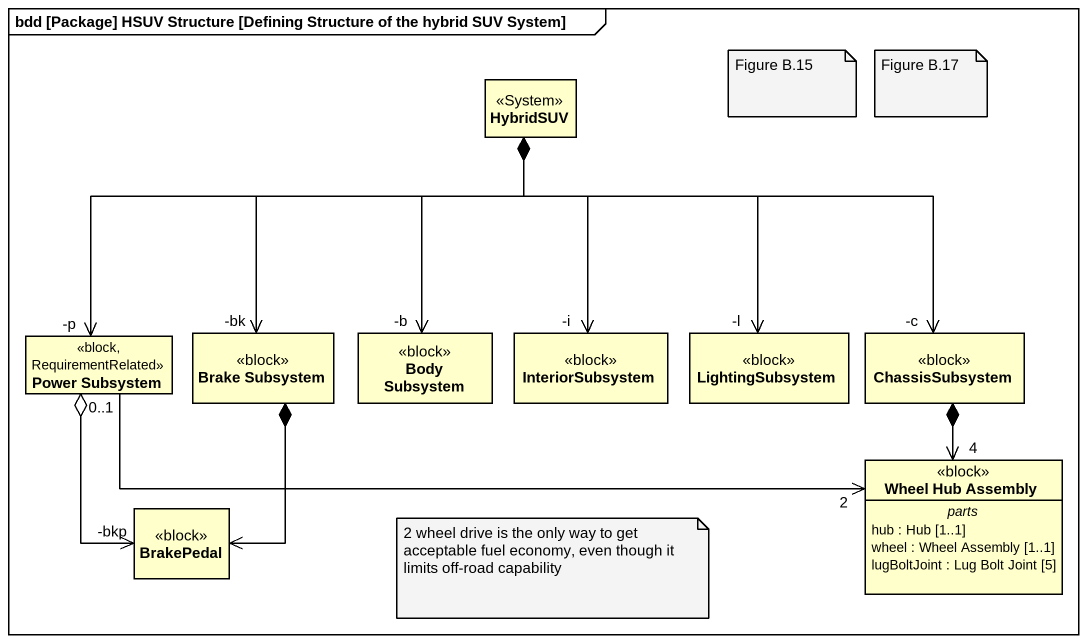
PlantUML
@startuml
mainframe bdd [Package] HSUV Structure [Defining Structure of the hybrid SUV System]
hide circle
hide empty members
class HybridSUV <<System>>
class "Power Subsystem" as Power_Subsystem <<block, RequirementRelated>>
class "Brake Subsystem" as Brake_Subsystem <<block>>
class "Body Subsystem" as Body_Subsystem <<block>>
class InteriorSubsystem <<block>>
class LightingSubsystem <<block>>
class ChassisSubsystem <<block>>
class "Wheel Hub Assembly" as Wheel_Hub_Assembly <<block>> {
  -- parts --
  hub : Hub [1..1]
  wheel : Wheel Assembly [1..1]
  lugBoltJoint : Lug Bolt Joint [5]
}
class BrakePedal <<block>>
HybridSUV *-left-> "-p" Power_Subsystem
HybridSUV *--> "-bk" Brake_Subsystem
HybridSUV *--> "-b" Body_Subsystem
HybridSUV *--> "-i" InteriorSubsystem
HybridSUV *--> "-l" LightingSubsystem
HybridSUV *--> "-c" ChassisSubsystem
Power_Subsystem -right-> "2" Wheel_Hub_Assembly
Power_Subsystem "0..1" o--> "-bkp" BrakePedal
Brake_Subsystem *--> BrakePedal
ChassisSubsystem *--> "4" Wheel_Hub_Assembly
note as N1
  Figure B.15
end note
note as N2
  Figure B.17
end note
note as N3
  2 wheel drive is the only way to get acceptable fuel economy, even though it limits off-road capability
end note
@enduml
